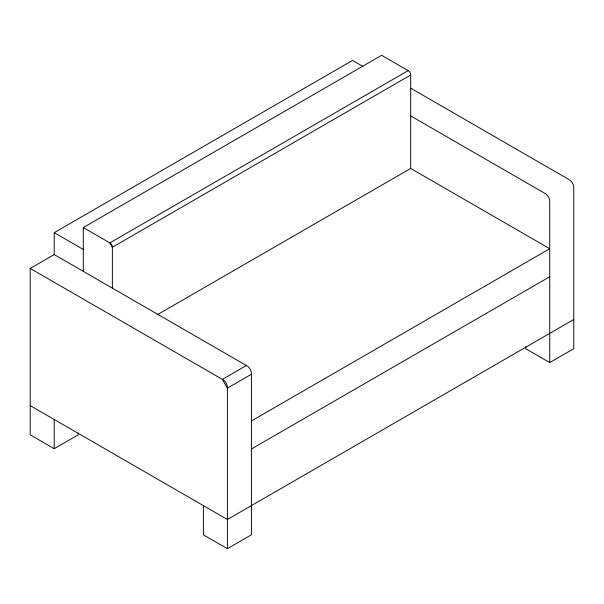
<?xml version="1.0" encoding="UTF-8"?>
<svg xmlns="http://www.w3.org/2000/svg" width="604" height="604" viewBox="0 0 604 604"><rect width="100%" height="100%" fill="white"/><g stroke="black" fill="none" stroke-linecap="round" stroke-linejoin="round"><path stroke-width="0.91" d="M203.382 505.616L203.382 534.812L227.398 548.681L251.415 534.812L251.415 374.253A6.319 3.647 60 0 0 246.357 365.495L54.217 254.563L54.217 232.668L352.54 60.43L363.042 66.493M83.292 271.347L83.292 227.557L381.615 55.319L408.161 70.645A3.163 1.827 60 0 1 410.69 75.024L410.69 168.448L157.199 314.797M78.233 432.947L78.233 434.827L54.217 448.696L30.2 434.827L30.2 268.425L54.217 254.563M408.161 70.645L109.837 242.883L83.292 227.557M410.69 75.024L112.367 247.262L112.367 288.131M246.357 365.495L222.34 379.357L30.2 268.425M251.415 374.253L227.398 388.115L227.398 548.681M251.415 420.958L549.738 248.727L410.69 168.448M251.415 448.983L549.738 276.745M573.755 319.516L227.398 519.485L30.2 405.631M525.722 346.824L525.722 348.712L549.738 362.574L573.755 348.712L573.755 188.146A6.319 3.647 60 0 0 568.696 179.388L410.75 88.199M410.69 115.9L544.68 193.257A6.319 3.647 60 0 1 549.738 202.015L549.738 362.574M54.217 232.668L83.292 249.452M54.217 419.501L54.217 448.696M227.398 388.115L222.34 379.357A6.319 3.647 60 0 1 227.398 388.115M112.367 247.262L109.837 242.883A3.163 1.827 60 0 1 112.367 247.262"/></g></svg>
